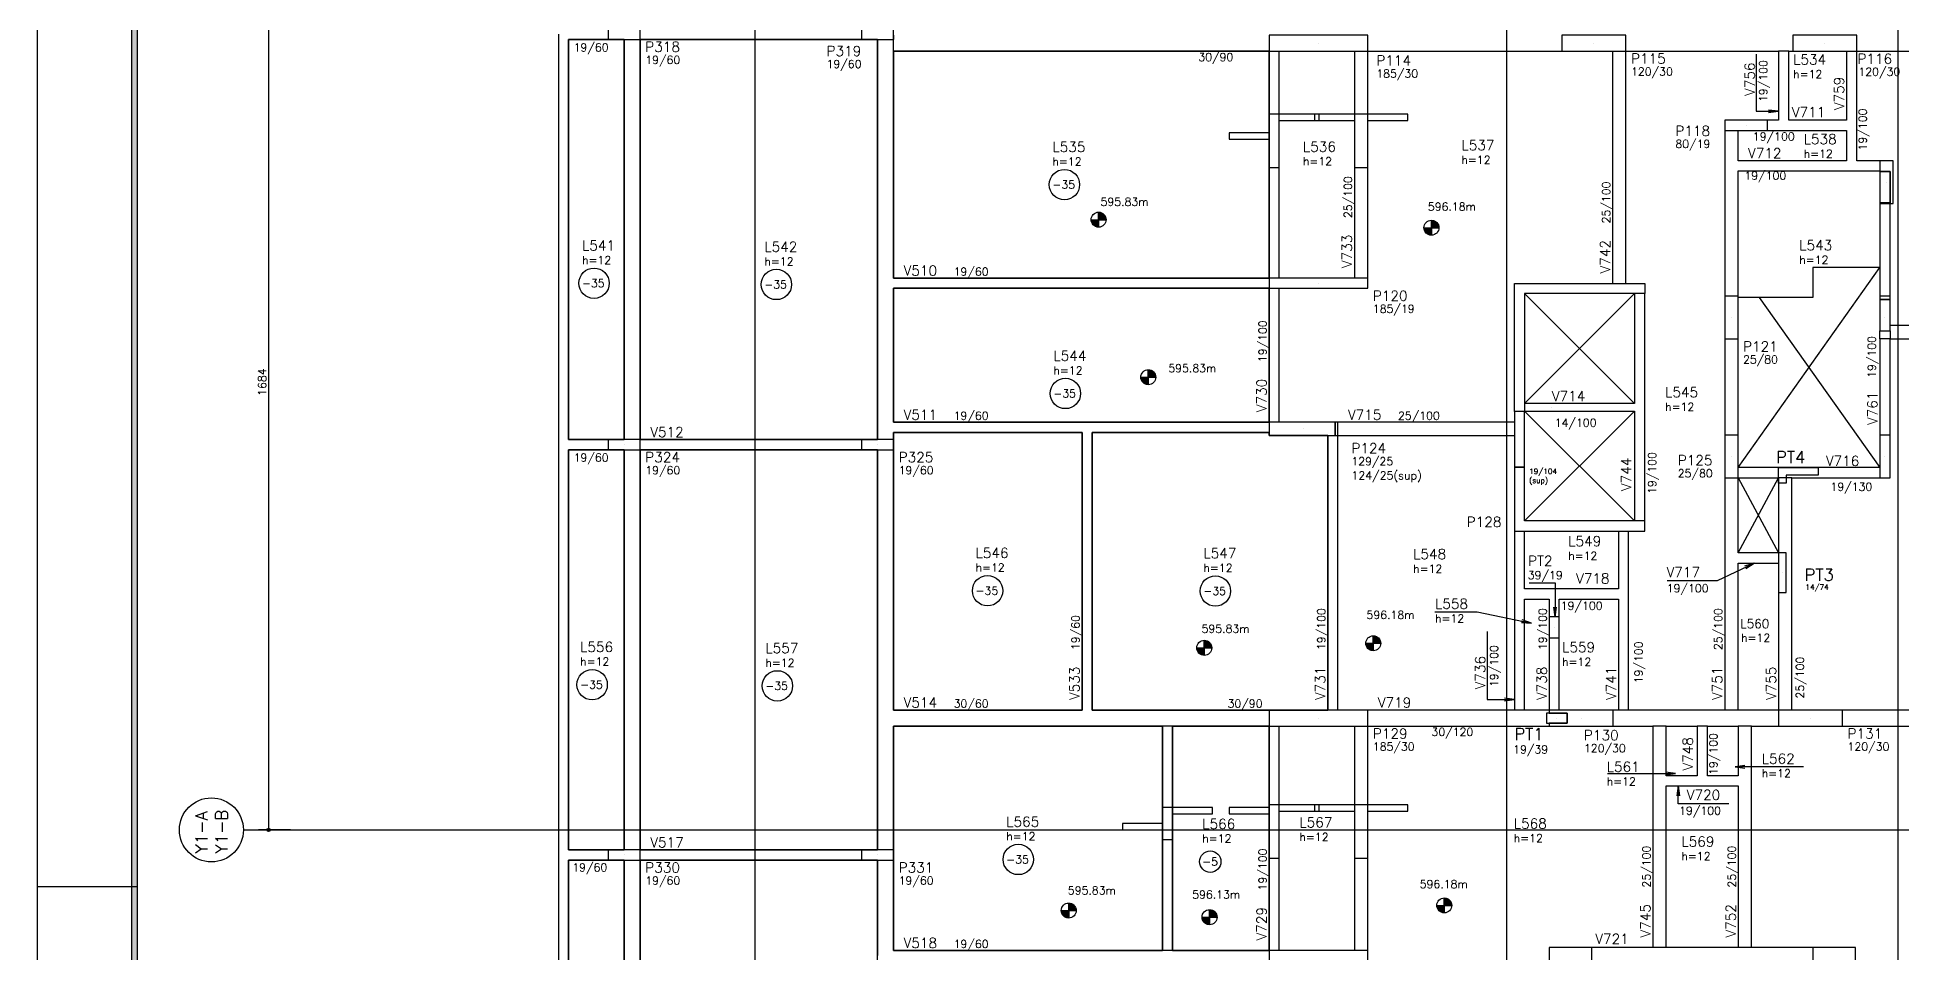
# Model space of a CAD drawing. Extents: x -9640 to 3028, y -691 to 5617.
# Drawn here: x -9640 to -6144, y 1412 to 3128 of the extents above; entities that cross this region are included whole.
import ezdxf

# ---------------------------------------------------------------- set-up
doc = ezdxf.new("R2010")
doc.units = 0
doc.header["$LTSCALE"] = 100
doc.header["$MEASUREMENT"] = 0
doc.layers.get('0').update_dxf_attribs({"color": 245, "linetype": 'CONTINUOUS'})
for name, color, linetype in [('01', 7, 'CONTINUOUS'), ('10', 7, 'CONTINUOUS'), ('104', 5, 'CONTINUOUS'), ('11', 7, 'CONTINUOUS'), ('12', 7, 'CONTINUOUS'), ('13', 7, 'CONTINUOUS'), ('18', 4, 'CONTINUOUS'), ('19', 5, 'CONTINUOUS'), ('2', 5, 'CONTINUOUS'), ('221', 102, 'CONTINUOUS'), ('231', 4, 'CONTINUOUS'), ('237', 7, 'CONTINUOUS'), ('241', 4, 'CONTINUOUS'), ('242', 7, 'CONTINUOUS'), ('3', 1, 'CONTINUOUS'), ('30', 7, 'CONTINUOUS'), ('4', 3, 'CONTINUOUS'), ('8', 7, 'CONTINUOUS'), ('9', 3, 'CONTINUOUS')]:
    doc.layers.add(name, color=color, linetype=linetype)
doc.styles.get("Standard").update_dxf_attribs({"font": 'ROMANS.SHX'})

msp = doc.modelspace()

# ---------------------------------------------------------------- linework, layer by layer
for p, q in [((-7649.822052, 2800.23173), (-7649.822052, 2772.10673)), ((-7649.822052, 2772.10673), (-7649.822052, 2800.23173)), ((-7649.822052, 2799.548465), (-7645.491786, 2799.548465)), ((-7649.822052, 2798.656509), (-7643.355031, 2798.656509)), ((-7649.822052, 2797.764554), (-7641.865762, 2797.764554)), ((-7649.822052, 2796.872586), (-7640.701093, 2796.872586)), ((-7663.884552, 2786.16923), (-7635.759552, 2786.16923)), ((-7649.822106, 2785.277329), (-7663.850153, 2785.277329)), ((-7649.822106, 2784.385374), (-7663.770987, 2784.385374)), ((-7649.822106, 2783.493419), (-7663.627704, 2783.493419)), ((-7649.822106, 2782.601463), (-7663.424499, 2782.601463)), ((-7649.822106, 2781.709562), (-7663.158693, 2781.709562)), ((-7649.822106, 2780.817553), (-7662.826474, 2780.817553)), ((-7649.822106, 2779.925651), (-7662.422533, 2779.925651)), ((-7649.822106, 2779.033696), (-7661.939736, 2779.033696)), ((-7649.822106, 2778.141741), (-7661.368211, 2778.141741)), ((-7649.822106, 2777.249786), (-7660.693903, 2777.249786)), ((-7649.822106, 2776.357884), (-7659.896322, 2776.357884)), ((-7649.822106, 2775.465862), (-7658.943065, 2775.465862)), ((-7649.822106, 2774.57396), (-7657.778396, 2774.57396)), ((-7649.822106, 2773.682005), (-7656.289126, 2773.682005)), ((-7649.822106, 2772.79005), (-7654.152317, 2772.79005)), ((-7649.822052, 2795.980697), (-7639.747836, 2795.980697)), ((-7649.822052, 2795.088742), (-7638.9502, 2795.088742)), ((-7649.822052, 2794.196774), (-7638.275947, 2794.196774)), ((-7649.822052, 2793.304818), (-7637.704422, 2793.304818)), ((-7649.822052, 2792.412863), (-7637.221624, 2792.412863)), ((-7649.822052, 2791.520908), (-7636.817683, 2791.520908)), ((-7649.822052, 2790.628953), (-7636.485465, 2790.628953)), ((-7649.822052, 2789.737051), (-7636.219658, 2789.737051)), ((-7649.822052, 2788.845096), (-7636.016508, 2788.845096)), ((-7649.822052, 2787.953141), (-7635.87317, 2787.953141)), ((-7649.822052, 2787.061186), (-7635.78957, 2787.061186)), ((-7039.949923, 2771.077049), (-7011.824923, 2771.077049)), ((-7025.887476, 2770.185148), (-7039.915523, 2770.185148)), ((-7025.887476, 2769.293193), (-7039.836358, 2769.293193)), ((-7025.887476, 2768.401237), (-7039.693074, 2768.401237)), ((-7025.887476, 2767.509282), (-7039.48987, 2767.509282)), ((-7025.887476, 2766.617381), (-7039.224063, 2766.617381)), ((-7025.887476, 2765.725372), (-7038.891845, 2765.725372)), ((-7025.887476, 2764.83347), (-7038.487904, 2764.83347)), ((-7025.887476, 2763.941515), (-7038.005106, 2763.941515)), ((-7025.887476, 2763.04956), (-7037.433581, 2763.04956)), ((-7025.887476, 2762.157605), (-7036.759274, 2762.157605)), ((-7025.887423, 2785.139549), (-7025.887423, 2757.014549)), ((-7025.887423, 2757.014549), (-7025.887423, 2785.139549)), ((-7025.887423, 2784.456284), (-7021.557157, 2784.456284)), ((-7025.887423, 2783.564328), (-7019.420402, 2783.564328)), ((-7025.887423, 2782.672373), (-7017.931132, 2782.672373)), ((-7025.887423, 2781.780405), (-7016.766463, 2781.780405)), ((-7025.887423, 2780.888516), (-7015.813206, 2780.888516)), ((-7025.887423, 2779.996561), (-7015.015571, 2779.996561)), ((-7025.887423, 2779.104593), (-7014.341317, 2779.104593)), ((-7025.887423, 2778.212637), (-7013.769792, 2778.212637)), ((-7025.887423, 2777.320682), (-7013.286995, 2777.320682)), ((-7025.887423, 2776.428727), (-7012.883054, 2776.428727)), ((-7025.887423, 2775.536772), (-7012.550836, 2775.536772)), ((-7025.887423, 2774.64487), (-7012.285029, 2774.64487)), ((-7025.887423, 2773.752915), (-7012.081878, 2773.752915)), ((-7025.887423, 2772.86096), (-7011.938541, 2772.86096)), ((-7025.887423, 2771.969005), (-7011.85494, 2771.969005)), ((-7025.887476, 2761.265703), (-7035.961692, 2761.265703)), ((-7025.887476, 2760.373681), (-7035.008435, 2760.373681)), ((-7025.887476, 2759.481779), (-7033.843766, 2759.481779)), ((-7025.887476, 2758.589824), (-7032.354497, 2758.589824)), ((-7025.887476, 2757.697869), (-7030.217688, 2757.697869)), ((-7570.738861, 2490.940732), (-7542.613861, 2490.940732)), ((-7556.676414, 2490.048831), (-7570.704461, 2490.048831)), ((-7556.676414, 2489.156876), (-7570.625296, 2489.156876)), ((-7556.676414, 2488.26492), (-7570.482012, 2488.26492)), ((-7556.676414, 2487.372965), (-7570.278808, 2487.372965)), ((-7556.676414, 2486.481064), (-7570.013001, 2486.481064)), ((-7556.676414, 2485.589055), (-7569.680783, 2485.589055)), ((-7556.676414, 2484.697153), (-7569.276842, 2484.697153)), ((-7556.676414, 2483.805198), (-7568.794044, 2483.805198)), ((-7556.676414, 2482.913243), (-7568.222519, 2482.913243)), ((-7556.676414, 2482.021288), (-7567.548212, 2482.021288)), ((-7556.676361, 2505.003232), (-7556.676361, 2476.878232)), ((-7556.676361, 2476.878232), (-7556.676361, 2505.003232)), ((-7556.676361, 2504.319967), (-7552.346095, 2504.319967)), ((-7556.676361, 2503.428011), (-7550.20934, 2503.428011)), ((-7556.676361, 2502.536056), (-7548.72007, 2502.536056)), ((-7556.676361, 2501.644088), (-7547.555402, 2501.644088)), ((-7556.676361, 2500.752199), (-7546.602144, 2500.752199)), ((-7556.676361, 2499.860244), (-7545.804509, 2499.860244)), ((-7556.676361, 2498.968276), (-7545.130255, 2498.968276)), ((-7556.676361, 2498.07632), (-7544.55873, 2498.07632)), ((-7556.676361, 2497.184365), (-7544.075933, 2497.184365)), ((-7556.676361, 2496.29241), (-7543.671992, 2496.29241)), ((-7556.676361, 2495.400455), (-7543.339774, 2495.400455)), ((-7556.676361, 2494.508553), (-7543.073967, 2494.508553)), ((-7556.676361, 2493.616598), (-7542.870816, 2493.616598)), ((-7556.676361, 2492.724643), (-7542.727479, 2492.724643)), ((-7556.676361, 2491.832688), (-7542.643878, 2491.832688)), ((-7556.676414, 2481.129386), (-7566.75063, 2481.129386)), ((-7556.676414, 2480.237364), (-7565.797373, 2480.237364)), ((-7556.676414, 2479.345462), (-7564.632704, 2479.345462)), ((-7556.676414, 2478.453507), (-7563.143435, 2478.453507)), ((-7556.676414, 2477.561552), (-7561.006626, 2477.561552)), ((-7451.736162, 1997.839406), (-7451.736162, 1969.714406)), ((-7451.736162, 1969.714406), (-7451.736162, 1997.839406)), ((-7451.736162, 1997.15614), (-7447.405897, 1997.15614)), ((-7451.736162, 1996.264185), (-7445.269142, 1996.264185)), ((-7451.736162, 1995.37223), (-7443.779872, 1995.37223)), ((-7451.736162, 1994.480261), (-7442.615203, 1994.480261)), ((-7451.736162, 1993.588373), (-7441.661946, 1993.588373)), ((-7451.736162, 1992.696418), (-7440.864311, 1992.696418)), ((-7134.965503, 2006.37977), (-7134.965503, 1978.25477)), ((-7134.965503, 1978.25477), (-7134.965503, 2006.37977)), ((-7134.965503, 2005.696504), (-7130.635238, 2005.696504)), ((-7134.965503, 2004.804549), (-7128.498483, 2004.804549)), ((-7134.965503, 2003.912594), (-7127.009213, 2003.912594)), ((-7134.965503, 2003.020625), (-7125.844544, 2003.020625)), ((-7134.965503, 2002.128737), (-7124.891287, 2002.128737)), ((-7134.965503, 2001.236782), (-7124.093652, 2001.236782)), ((-7134.965503, 2000.344813), (-7123.419398, 2000.344813)), ((-7134.965503, 1999.452858), (-7122.847873, 1999.452858)), ((-7134.965503, 1998.560903), (-7122.365075, 1998.560903)), ((-7134.965503, 1997.668948), (-7121.961135, 1997.668948)), ((-7134.965503, 1996.776993), (-7121.628916, 1996.776993)), ((-7134.965503, 1995.885091), (-7121.363109, 1995.885091)), ((-7134.965503, 1994.993136), (-7121.159959, 1994.993136)), ((-7134.965503, 1994.101181), (-7121.016622, 1994.101181)), ((-7134.965503, 1993.209225), (-7120.933021, 1993.209225)), ((-7465.798662, 1983.776906), (-7437.673662, 1983.776906)), ((-7451.736216, 1982.885005), (-7465.764263, 1982.885005)), ((-7451.736216, 1981.99305), (-7465.685098, 1981.99305)), ((-7451.736216, 1981.101094), (-7465.541814, 1981.101094)), ((-7451.736216, 1980.209139), (-7465.33861, 1980.209139)), ((-7451.736216, 1979.317238), (-7465.072803, 1979.317238)), ((-7451.736216, 1978.425229), (-7464.740584, 1978.425229)), ((-7451.736216, 1977.533327), (-7464.336644, 1977.533327)), ((-7451.736216, 1976.641372), (-7463.853846, 1976.641372)), ((-7451.736216, 1975.749417), (-7463.282321, 1975.749417)), ((-7451.736216, 1974.857462), (-7462.608014, 1974.857462)), ((-7451.736216, 1973.96556), (-7461.810432, 1973.96556)), ((-7451.736216, 1973.073538), (-7460.857175, 1973.073538)), ((-7451.736216, 1972.181636), (-7459.692506, 1972.181636)), ((-7451.736216, 1971.289681), (-7458.203236, 1971.289681)), ((-7451.736216, 1970.397726), (-7456.066428, 1970.397726)), ((-7451.736162, 1991.80445), (-7440.190057, 1991.80445)), ((-7451.736162, 1990.912494), (-7439.618532, 1990.912494)), ((-7451.736162, 1990.020539), (-7439.135734, 1990.020539)), ((-7451.736162, 1989.128584), (-7438.731794, 1989.128584)), ((-7451.736162, 1988.236629), (-7438.399575, 1988.236629)), ((-7451.736162, 1987.344727), (-7438.133768, 1987.344727)), ((-7451.736162, 1986.452772), (-7437.930618, 1986.452772)), ((-7451.736162, 1985.560817), (-7437.787281, 1985.560817)), ((-7451.736162, 1984.668862), (-7437.70368, 1984.668862)), ((-7149.028003, 1992.31727), (-7120.903003, 1992.31727)), ((-7134.965557, 1991.425369), (-7148.993604, 1991.425369)), ((-7134.965557, 1990.533413), (-7148.914438, 1990.533413)), ((-7134.965557, 1989.641458), (-7148.771155, 1989.641458)), ((-7134.965557, 1988.749503), (-7148.567951, 1988.749503)), ((-7134.965557, 1987.857601), (-7148.302144, 1987.857601)), ((-7134.965557, 1986.965593), (-7147.969925, 1986.965593)), ((-7134.965557, 1986.073691), (-7147.565985, 1986.073691)), ((-7134.965557, 1985.181736), (-7147.083187, 1985.181736)), ((-7134.965557, 1984.289781), (-7146.511662, 1984.289781)), ((-7134.965557, 1983.397825), (-7145.837355, 1983.397825)), ((-7134.965557, 1982.505924), (-7145.039773, 1982.505924)), ((-7134.965557, 1981.613902), (-7144.086516, 1981.613902)), ((-7134.965557, 1980.722), (-7142.921847, 1980.722)), ((-7134.965557, 1979.830045), (-7141.432577, 1979.830045)), ((-7134.965557, 1978.93809), (-7139.295769, 1978.93809)), ((-9639.575601, 1536.613072), (-9452.075601, 1536.613072)), ((-7705.920111, 1505.541274), (-7705.920111, 1477.416274)), ((-7705.920111, 1477.416274), (-7705.920111, 1505.541274)), ((-7705.920111, 1504.858008), (-7701.589845, 1504.858008)), ((-7705.920111, 1503.966053), (-7699.45309, 1503.966053)), ((-7705.920111, 1503.074098), (-7697.963821, 1503.074098)), ((-7001.852973, 1515.135697), (-7001.852973, 1487.010697)), ((-7001.852973, 1487.010697), (-7001.852973, 1515.135697)), ((-7001.852973, 1514.452431), (-6997.522708, 1514.452431)), ((-7001.852973, 1513.560476), (-6995.385953, 1513.560476)), ((-7001.852973, 1512.668521), (-6993.896683, 1512.668521)), ((-7001.852973, 1511.776552), (-6992.732014, 1511.776552)), ((-7001.852973, 1510.884664), (-6991.778757, 1510.884664)), ((-7001.852973, 1509.992709), (-6990.981122, 1509.992709)), ((-7001.852973, 1509.10074), (-6990.306868, 1509.10074)), ((-7001.852973, 1508.208785), (-6989.735343, 1508.208785)), ((-7001.852973, 1507.31683), (-6989.252545, 1507.31683)), ((-7001.852973, 1506.424875), (-6988.848605, 1506.424875)), ((-7001.852973, 1505.53292), (-6988.516386, 1505.53292)), ((-7001.852973, 1504.641018), (-6988.250579, 1504.641018)), ((-7001.852973, 1503.749063), (-6988.047429, 1503.749063)), ((-7719.982611, 1491.478774), (-7691.857611, 1491.478774)), ((-7705.920165, 1490.586873), (-7719.948212, 1490.586873)), ((-7705.920165, 1489.694917), (-7719.869046, 1489.694917)), ((-7705.920165, 1488.802962), (-7719.725763, 1488.802962)), ((-7705.920165, 1487.911007), (-7719.522558, 1487.911007)), ((-7705.920165, 1487.019105), (-7719.256752, 1487.019105)), ((-7705.920165, 1486.127097), (-7718.924533, 1486.127097)), ((-7705.920165, 1485.235195), (-7718.520592, 1485.235195)), ((-7705.920165, 1484.34324), (-7718.037795, 1484.34324)), ((-7705.920165, 1483.451285), (-7717.46627, 1483.451285)), ((-7705.920165, 1482.55933), (-7716.791962, 1482.55933)), ((-7705.920165, 1481.667428), (-7715.994381, 1481.667428)), ((-7705.920165, 1480.775406), (-7715.041124, 1480.775406)), ((-7705.920165, 1479.883504), (-7713.876455, 1479.883504)), ((-7705.920165, 1478.991549), (-7712.387185, 1478.991549)), ((-7705.920165, 1478.099594), (-7710.250376, 1478.099594)), ((-7705.920111, 1502.182129), (-7696.799152, 1502.182129)), ((-7705.920111, 1501.290241), (-7695.845895, 1501.290241)), ((-7705.920111, 1500.398286), (-7695.04826, 1500.398286)), ((-7705.920111, 1499.506317), (-7694.374006, 1499.506317)), ((-7705.920111, 1498.614362), (-7693.802481, 1498.614362)), ((-7705.920111, 1497.722407), (-7693.319683, 1497.722407)), ((-7705.920111, 1496.830452), (-7692.915742, 1496.830452)), ((-7705.920111, 1495.938497), (-7692.583524, 1495.938497)), ((-7705.920111, 1495.046595), (-7692.317717, 1495.046595)), ((-7705.920111, 1494.15464), (-7692.114567, 1494.15464)), ((-7705.920111, 1493.262685), (-7691.971229, 1493.262685)), ((-7705.920111, 1492.370729), (-7691.887629, 1492.370729)), ((-7455.952442, 1478.938274), (-7427.827442, 1478.938274)), ((-7441.889996, 1478.046372), (-7455.918043, 1478.046372)), ((-7441.889996, 1477.154417), (-7455.838877, 1477.154417)), ((-7441.889996, 1476.262462), (-7455.695594, 1476.262462)), ((-7441.889996, 1475.370507), (-7455.492389, 1475.370507)), ((-7441.889996, 1474.478605), (-7455.226582, 1474.478605)), ((-7441.889996, 1473.586596), (-7454.894364, 1473.586596)), ((-7441.889996, 1472.694695), (-7454.490423, 1472.694695)), ((-7441.889996, 1471.802739), (-7454.007626, 1471.802739)), ((-7441.889996, 1470.910784), (-7453.436101, 1470.910784)), ((-7441.889996, 1470.018829), (-7452.761793, 1470.018829)), ((-7441.889996, 1469.126927), (-7451.964212, 1469.126927)), ((-7441.889996, 1468.234905), (-7451.010955, 1468.234905)), ((-7441.889942, 1493.000774), (-7441.889942, 1464.875774)), ((-7441.889942, 1464.875774), (-7441.889942, 1493.000774)), ((-7441.889942, 1492.317508), (-7437.559676, 1492.317508)), ((-7441.889942, 1491.425553), (-7435.422921, 1491.425553)), ((-7441.889942, 1490.533597), (-7433.933652, 1490.533597)), ((-7441.889942, 1489.641629), (-7432.768983, 1489.641629)), ((-7441.889942, 1488.749741), (-7431.815726, 1488.749741)), ((-7441.889942, 1487.857785), (-7431.01809, 1487.857785)), ((-7441.889942, 1486.965817), (-7430.343837, 1486.965817)), ((-7441.889942, 1486.073862), (-7429.772312, 1486.073862)), ((-7441.889942, 1485.181906), (-7429.289514, 1485.181906)), ((-7441.889942, 1484.289951), (-7428.885573, 1484.289951)), ((-7441.889942, 1483.397996), (-7428.553355, 1483.397996)), ((-7441.889942, 1482.506094), (-7428.287548, 1482.506094)), ((-7441.889942, 1481.614139), (-7428.084398, 1481.614139)), ((-7441.889942, 1480.722184), (-7427.94106, 1480.722184)), ((-7441.889942, 1479.830229), (-7427.85746, 1479.830229)), ((-7015.915473, 1501.073197), (-6987.790473, 1501.073197)), ((-7001.853027, 1500.181296), (-7015.881074, 1500.181296)), ((-7001.853027, 1499.289341), (-7015.801909, 1499.289341)), ((-7001.853027, 1498.397385), (-7015.658625, 1498.397385)), ((-7001.853027, 1497.50543), (-7015.455421, 1497.50543)), ((-7001.853027, 1496.613529), (-7015.189614, 1496.613529)), ((-7001.853027, 1495.72152), (-7014.857396, 1495.72152)), ((-7001.853027, 1494.829618), (-7014.453455, 1494.829618)), ((-7001.853027, 1493.937663), (-7013.970657, 1493.937663)), ((-7001.853027, 1493.045708), (-7013.399132, 1493.045708)), ((-7001.853027, 1492.153753), (-7012.724825, 1492.153753)), ((-7001.853027, 1491.261851), (-7011.927243, 1491.261851)), ((-7001.853027, 1490.369829), (-7010.973986, 1490.369829)), ((-7001.853027, 1489.477927), (-7009.809317, 1489.477927)), ((-7001.853027, 1488.585972), (-7008.320047, 1488.585972)), ((-7001.853027, 1487.694017), (-7006.183239, 1487.694017)), ((-7001.852973, 1502.857108), (-6987.904092, 1502.857108)), ((-7001.852973, 1501.965153), (-6987.820491, 1501.965153)), ((-7441.889996, 1467.343004), (-7449.846286, 1467.343004)), ((-7441.889996, 1466.451048), (-7448.357016, 1466.451048)), ((-7441.889996, 1465.559093), (-7446.220207, 1465.559093))]:
    msp.add_line(p, q)
for points in [[(-9639.575601, -690.886928), (3027.924399, -690.886928), (3027.924399, 5616.613072), (-9639.575601, 5616.613072), (-9639.575601, -690.886928)], [(2952.924399, -615.886928), (2952.924399, -626.386928), (-9462.575601, -626.386928), (-9462.575601, 5552.113072), (2952.924399, 5552.113072), (2952.924399, 5541.613072), (-9452.075601, 5541.613072), (-9452.075601, -615.886928), (2952.924399, -615.886928)], [(-9452.075601, -615.886928), (2952.924399, -615.886928), (2952.924399, 5541.613072), (-9452.075601, 5541.613072), (-9452.075601, -615.886928)]]:
    msp.add_lwpolyline(points)
for centre in [(-7649.822052, 2786.16923), (-7025.887423, 2771.077049), (-7556.676361, 2490.940732), (-7451.736162, 1983.776906), (-7134.965503, 1992.31727), (-7705.920111, 1491.478774), (-7001.852973, 1501.073197), (-7441.889942, 1478.938274)]:
    msp.add_circle(centre, 14.0625)
for points in [[(-9452.075601, 5541.613072), (-9462.575601, -626.386928), (-9462.575601, 5552.113072)], [(-9452.075601, 5541.613072), (-9452.075601, -615.886928), (-9462.575601, -626.386928)]]:
    msp.add_solid(points)
at = {"layer": '01'}
for points in [[(-8662.626, 3133.596), (-8662.626, 2364.596)], [(-8643.626, 3124.096), (-8569.126, 3124.096)], [(-8643.626, 2374.096), (-8643.626, 3124.096)], [(-8539.126, 3124.096), (-8539.126, 2374.096)], [(-8509.126, 2374.096), (-8509.126, 3124.096)], [(-8509.126, 3124.096), (-8094.126, 3124.096)], [(-8064.126, 3124.096), (-8064.126, 3117.096)], [(-8064.126, 3117.096), (-8064.126, 2667.096)], [(-8034.126, 3132.096), (-8034.126, 3124.096)], [(-8034.126, 3102.096), (-8034.126, 3124.096)], [(-8034.126, 2676.596), (-8034.126, 3102.096)], [(-8034.126, 3102.096), (-7520.626007, 3102.096)], [(-7520.626007, 3102.096), (-7330.126007, 3102.096)], [(-7330.126007, 3102.096), (-7330.126007, 2676.596)], [(-7311.126007, 2676.596), (-7311.126007, 3102.096)], [(-7170.126024, 3102.096), (-7170.126024, 2676.596)], [(-7145.126024, 3102.096), (-6781.126, 3102.096)], [(-7145.126024, 2676.596), (-7145.126024, 3102.096)], [(-6686.126, 3102.096), (-6686.126, 2666.596)], [(-6661.126, 3102.096), (-6598.126, 3102.096)], [(-6661.126, 2666.596), (-6661.126, 3102.096)], [(-6598.126, 3102.096), (-6518.126, 3102.096)], [(-6518.126, 3102.096), (-6438.126, 3102.096)], [(-6438.126, 3102.096), (-6375.126, 3102.096)], [(-6375.126, 3102.096), (-6375.126, 2972.596)], [(-6356.126, 3102.096), (-6375.126, 3102.096)], [(-6356.126, 3102.096), (-6348.626, 3102.096)], [(-6356.126, 2972.596), (-6356.126, 3102.096)], [(-6247.626, 3102.096), (-6247.626, 2972.596)], [(-6228.626, 3102.096), (-5891.125964, 3102.096)], [(-6228.626, 2963.096), (-6228.626, 3102.096)], [(-6375.126, 2972.596), (-6396.126, 2972.596)], [(-6247.626, 2972.596), (-6356.126, 2972.596)], [(-6476.126, 2953.596), (-6476.126, 2887.096)], [(-6451.126, 2896.596), (-6451.126, 2953.596)], [(-6396.126, 2953.596), (-6365.626, 2953.596)], [(-6365.626, 2953.596), (-6247.626, 2953.596)], [(-6247.626, 2953.596), (-6247.626, 2896.596)], [(-6228.626, 2896.596), (-6228.626, 2963.096)], [(-6476.126, 2887.096), (-6476.126, 2642.596)], [(-6247.626, 2896.596), (-6451.126, 2896.596)], [(-6451.126, 2877.596), (-6238.126, 2877.596)], [(-6451.126, 2642.596), (-6451.126, 2877.596)], [(-6238.126, 2877.596), (-6185.126, 2877.596)], [(-6185.126, 2896.596), (-6228.626, 2896.596)], [(-6185.126, 2816.596), (-6185.126, 2642.596)], [(-6166.126, 2642.596), (-6166.126, 2816.596)], [(-8064.126, 2667.096), (-8064.126, 2397.096)], [(-7330.126007, 2676.596), (-8034.126, 2676.596)], [(-8034.126, 2406.596), (-8034.126, 2657.596)], [(-8034.126, 2657.596), (-7330.126007, 2657.596)], [(-7330.126007, 2657.596), (-7330.126007, 2406.596)], [(-7311.126007, 2406.596), (-7311.126007, 2657.596)], [(-6645.126, 2647.596), (-6645.126, 2441.596)], [(-6626.126, 2434.596), (-6626.126, 2647.596)], [(-5835.126, 2587.596), (-6166.126, 2587.596)], [(-6476.126, 2562.596), (-6476.126, 2382.596)], [(-6451.126, 2382.596), (-6451.126, 2562.596)], [(-6185.126, 2562.596), (-6185.126, 2382.596)], [(-6166.126, 2562.596), (-5835.126, 2562.596)], [(-6166.126, 2382.596), (-6166.126, 2562.596)], [(-6645.126, 2441.596), (-6851.126, 2441.596)], [(-6851.126, 2427.596), (-6645.126, 2427.596)], [(-6645.126, 2427.596), (-6645.126, 2221.596)], [(-6626.126, 2221.596), (-6626.126, 2434.596)], [(-8064.126, 2397.096), (-8064.126, 2374.096)], [(-7671.376232, 2406.596), (-8034.126, 2406.596)], [(-8034.126, 2374.096), (-8034.126, 2387.596)], [(-8034.126, 2387.596), (-7680.876232, 2387.596)], [(-7680.876232, 2387.596), (-7680.876232, 1867.096)], [(-7330.126007, 2406.596), (-7671.376232, 2406.596)], [(-7661.876232, 2387.596), (-7330.126007, 2387.596)], [(-7661.876232, 1867.096), (-7661.876232, 2387.596)], [(-7220.126, 2381.596), (-7220.126, 1867.096)], [(-6870.126, 2406.596), (-7201.126007, 2406.596)], [(-7201.126, 2381.596), (-6870.126, 2381.596)], [(-7201.126, 1867.096), (-7201.126, 2381.596)], [(-8662.626, 2364.596), (-8662.626, 1595.596)], [(-8569.126, 2374.096), (-8643.626, 2374.096)], [(-8643.626, 2355.096), (-8569.126, 2355.096)], [(-8643.626, 1605.096), (-8643.626, 2355.096)], [(-8539.126, 2355.096), (-8539.126, 1605.096)], [(-8094.126, 2374.096), (-8509.126, 2374.096)], [(-8509.126, 1605.096), (-8509.126, 2355.096)], [(-8509.126, 2355.096), (-8094.126, 2355.096)], [(-8064.126, 2355.096), (-8064.126, 1852.096)], [(-8034.126, 1867.096), (-8034.126, 2355.096)], [(-6362.626, 2321.596), (-6451.126, 2321.596)], [(-6185.126, 2321.596), (-6362.626, 2321.596)], [(-6476.126, 2302.596), (-6476.126, 2152.095992)], [(-6451.126, 2161.595992), (-6451.126, 2302.596)], [(-6451.126, 2302.596), (-6375.126, 2302.596)], [(-6375.126, 2302.596), (-6375.126, 2161.595992)], [(-6350.126, 2302.596), (-6375.126, 2302.596)], [(-6350.126, 2302.596), (-6185.126, 2302.596)], [(-6350.126, 2152.095992), (-6350.126, 2302.596)], [(-6870.126, 2202.596), (-6870.126, 2084.596)], [(-6851.126, 2094.096), (-6851.126, 2202.596)], [(-6675.126, 2202.596), (-6675.126, 2094.096)], [(-6656.126, 2084.596), (-6656.126, 2202.596)], [(-6476.126, 2152.095992), (-6476.126, 1867.096)], [(-6375.126, 2161.595992), (-6451.126, 2161.595992)], [(-6451.126, 1867.096), (-6451.126, 2142.595992)], [(-6451.126, 2142.595992), (-6375.126, 2142.595992)], [(-6375.126, 2142.595992), (-6375.126, 1867.096)], [(-6350.126, 1867.096), (-6350.126, 2152.095992)], [(-6870.126, 2084.596), (-6870.126, 1867.096)], [(-6795.626, 2094.096), (-6851.126, 2094.096)], [(-6851.126, 1867.096), (-6851.126, 2075.096)], [(-6851.126, 2075.096), (-6805.126, 2075.096)], [(-6805.126, 2075.096), (-6805.126, 1867.096)], [(-6675.126, 2094.096), (-6795.626, 2094.096)], [(-6786.126, 2075.096), (-6675.126, 2075.096)], [(-6786.126, 1867.096), (-6786.126, 2075.096)], [(-6675.126, 2075.096), (-6675.126, 1867.096)], [(-6656.126, 1867.096), (-6656.126, 2084.596)], [(-7680.876232, 1867.096), (-8034.126, 1867.096)], [(-7520.626, 1867.096), (-7661.876232, 1867.096)], [(-7330.126007, 1867.096), (-7520.626, 1867.096)], [(-6870.126, 1867.096), (-7145.126043, 1867.096)], [(-6851.126, 1867.096), (-6870.126, 1867.096)], [(-6805.126, 1867.096), (-6851.126, 1867.096)], [(-6675.126, 1867.096), (-6685.126, 1867.096)], [(-6656.126, 1867.096), (-6675.126, 1867.096)], [(-6598.126464, 1867.096), (-6656.126, 1867.096)], [(-6518.126, 1867.096), (-6598.126464, 1867.096)], [(-6476.126, 1867.096), (-6518.126, 1867.096)], [(-6451.126, 1867.096), (-6476.126, 1867.096)], [(-6438.126464, 1867.096), (-6451.126, 1867.096)], [(-6375.126, 1867.096), (-6438.126464, 1867.096)], [(-5891.126, 1867.096), (-6255.126, 1867.096)], [(-8064.126, 1852.096), (-8064.126, 1605.096)], [(-8034.126, 1605.096), (-8034.126, 1837.096)], [(-8034.126, 1837.096), (-7671.376232, 1837.096)], [(-7671.376232, 1837.096), (-7530.126, 1837.096)], [(-7530.126, 1837.096), (-7530.126, 1416.596)], [(-7511.126, 1837.096), (-7530.126, 1837.096)], [(-7511.126, 1416.596), (-7511.126, 1837.096)], [(-7511.126, 1837.096), (-7330.126007, 1837.096)], [(-7330.126, 1837.096), (-7330.126, 1416.596)], [(-7311.126, 1416.596), (-7311.126, 1837.096)], [(-7170.126, 1837.096), (-7170.126, 1416.596)], [(-7145.126, 1837.096), (-6860.626, 1837.096)], [(-7145.126, 1416.596), (-7145.126, 1837.096)], [(-6860.626, 1837.096), (-6805.126, 1837.096)], [(-6685.126, 1837.096), (-6665.626, 1837.096)], [(-6665.626, 1837.096), (-6610.626464, 1837.096)], [(-6610.626464, 1837.096), (-6610.626464, 1734.596)], [(-6585.626464, 1837.096), (-6610.626464, 1837.096)], [(-6585.626464, 1837.096), (-6527.626, 1837.096)], [(-6585.626464, 1744.096), (-6585.626464, 1837.096)], [(-6527.626, 1837.096), (-6527.626, 1744.096)], [(-6508.626, 1837.096), (-6527.626, 1837.096)], [(-6508.626, 1837.096), (-6463.626, 1837.096)], [(-6508.626, 1744.096), (-6508.626, 1837.096)], [(-6463.626, 1837.096), (-6450.626464, 1837.096)], [(-6450.626464, 1837.096), (-6450.626464, 1744.096)], [(-6425.626464, 1837.096), (-6450.626464, 1837.096)], [(-6425.626464, 1837.096), (-6375.126, 1837.096)], [(-6425.626464, 1734.596), (-6425.626464, 1837.096)], [(-6255.126, 1837.096), (-5891.126, 1837.096)], [(-6610.626464, 1734.596), (-6610.626464, 1422.096)], [(-6527.626, 1744.096), (-6585.626464, 1744.096)], [(-6585.626464, 1422.096), (-6585.626464, 1725.096)], [(-6585.626464, 1725.096), (-6518.126, 1725.096)], [(-6518.126, 1725.096), (-6450.626464, 1725.096)], [(-6450.626464, 1744.096), (-6508.626, 1744.096)], [(-6450.626464, 1725.096), (-6450.626464, 1422.096)], [(-6425.626464, 1422.096), (-6425.626464, 1734.596)], [(-8662.626, 1595.596), (-8662.626, 826.596)], [(-8569.126, 1605.096), (-8643.626, 1605.096)], [(-8643.626, 1586.096), (-8569.126, 1586.096)], [(-8643.626, 836.096), (-8643.626, 1586.096)], [(-8539.126, 1586.096), (-8539.126, 836.096)], [(-8094.126, 1605.096), (-8509.126, 1605.096)], [(-8509.126, 836.096), (-8509.126, 1586.096)], [(-8509.126, 1586.096), (-8094.126, 1586.096)], [(-8064.126, 1586.096), (-8064.126, 1407.096)], [(-8034.126, 1416.596), (-8034.126, 1586.096)], [(-7530.126, 1416.596), (-8034.126, 1416.596)], [(-7511.126, 1416.596), (-7530.126, 1416.596)], [(-7330.126, 1416.596), (-7511.126, 1416.596)], [(-6610.626464, 1422.096), (-6725.126, 1422.096)], [(-6585.626464, 1422.096), (-6610.626464, 1422.096)], [(-6518.126, 1422.096), (-6585.626464, 1422.096)], [(-6450.626464, 1422.096), (-6518.126, 1422.096)], [(-6425.626464, 1422.096), (-6450.626464, 1422.096)], [(-6311.126, 1422.096), (-6425.626464, 1422.096)]]:
    msp.add_lwpolyline(points, dxfattribs=at)
at = {"layer": '104'}
for points in [[(-8539.126, 2374.096), (-8539.126, 3124.096), (-8569.126, 3124.096), (-8643.626, 3124.096), (-8643.626, 2374.096), (-8569.126, 2374.096), (-8539.126, 2374.096)], [(-8509.126, 3124.096), (-8509.126, 2374.096), (-8094.126, 2374.096), (-8064.126, 2374.096), (-8064.126, 2397.096), (-8064.126, 2667.096), (-8064.126, 3117.096), (-8064.126, 3124.096), (-8094.126, 3124.096), (-8509.126, 3124.096)], [(-8034.126, 3102.096), (-8034.126, 2676.596), (-7330.126007, 2676.596), (-7330.126007, 3102.096), (-7520.626007, 3102.096), (-8034.126, 3102.096)], [(-8034.126, 2657.596), (-8034.126, 2406.596), (-7671.376232, 2406.596), (-7330.126007, 2406.596), (-7330.126007, 2657.596), (-8034.126, 2657.596)], [(-8034.126, 2355.096), (-8034.126, 1867.096), (-7680.876232, 1867.096), (-7680.876232, 2387.596), (-8034.126, 2387.596), (-8034.126, 2374.096), (-8034.126, 2355.096)], [(-7330.126007, 2387.596), (-7661.876232, 2387.596), (-7661.876232, 1867.096), (-7520.626, 1867.096), (-7330.126007, 1867.096), (-7220.126, 1867.096), (-7220.126, 2381.596), (-7330.126007, 2381.596), (-7330.126007, 2387.596)], [(-8539.126, 1605.096), (-8539.126, 2355.096), (-8569.126, 2355.096), (-8643.626, 2355.096), (-8643.626, 1605.096), (-8569.126, 1605.096), (-8539.126, 1605.096)], [(-8509.126, 2355.096), (-8509.126, 1605.096), (-8094.126, 1605.096), (-8064.126, 1605.096), (-8064.126, 1852.096), (-8064.126, 2355.096), (-8094.126, 2355.096), (-8509.126, 2355.096)], [(-8034.126, 1586.096), (-8034.126, 1416.596), (-7530.126, 1416.596), (-7530.126, 1837.096), (-7671.376232, 1837.096), (-8034.126, 1837.096), (-8034.126, 1605.096), (-8034.126, 1586.096)], [(-8539.126, 836.096), (-8539.126, 1586.096), (-8569.126, 1586.096), (-8643.626, 1586.096), (-8643.626, 836.096), (-8569.126, 836.096), (-8539.126, 836.096)], [(-8509.126, 1586.096), (-8509.126, 836.096), (-8094.126, 836.096), (-8064.126, 836.096), (-8064.126, 1072.096), (-8064.126, 1407.096), (-8064.126, 1586.096), (-8094.126, 1586.096), (-8509.126, 1586.096)]]:
    msp.add_lwpolyline(points, dxfattribs=at)
at = {"layer": '13'}
for centre, radius in [((-7713.936292, 2851.7918), 28.460499), ((-8595.848772, 2667.014867), 28.460499), ((-8254.010117, 2664.743098), 28.460499), ((-7712.120853, 2460.464795), 28.460499), ((-7858.030269, 2090.800686), 28.460499), ((-7430.906176, 2090.277379), 28.460499), ((-8599.364545, 1914.710332), 28.460499), ((-8252.139606, 1912.527011), 28.460499), ((-7800.462218, 1587.186868), 28.460499), ((-7440.526109, 1583.081481), 20.124612)]:
    msp.add_circle(centre, radius, dxfattribs=at)
at = {"layer": '18'}
for p, q in [((-8294.123303, 5249.096126), (-8294.123303, -203.896211)), ((-6885.123768, 5249.096126), (-6885.123768, -203.896211)), ((-6151.123768, -203.896211), (-6151.123768, 5249.096126)), ((-7330.126007, 2983.892279), (-7330.126007, 2948.892279)), ((-7236.126007, 2983.892279), (-7330.126007, 2983.892279)), ((-7311.126007, 2883.892279), (-7311.126007, 2971.892279)), ((-7311.126007, 2971.892279), (-7236.126007, 2971.892279)), ((-7170.126024, 2983.892279), (-7245.126024, 2983.892279)), ((-7245.126024, 2971.892279), (-7170.126024, 2971.892279)), ((-7070.126024, 2983.892279), (-7170.126024, 2983.892279)), ((-7170.126024, 2971.892279), (-7170.126024, 2883.892279)), ((-7145.126024, 2883.892279), (-7145.126024, 2971.892279)), ((-7145.126024, 2971.892279), (-7070.126024, 2971.892279)), ((-7330.126007, 2948.892279), (-7405.126007, 2948.892279)), ((-7405.126007, 2936.892279), (-7330.126007, 2936.892279)), ((-7330.126007, 2936.892279), (-7330.126007, 2883.892279)), ((-7330.126007, 2883.892279), (-7311.126007, 2883.892279)), ((-7170.126024, 2883.892279), (-7145.126024, 2883.892279)), ((-7530.126, 1684.465629), (-7530.126, 1654.465629)), ((-7436.126, 1684.465629), (-7530.126, 1684.465629)), ((-7330.126, 1684.465629), (-7405.126, 1684.465629)), ((-7330.126, 1689.465629), (-7330.126, 1684.465629)), ((-7236.126, 1689.465629), (-7330.126, 1689.465629)), ((-7170.126, 1689.465629), (-7245.126, 1689.465629)), ((-7070.126, 1689.465629), (-7170.126, 1689.465629)), ((-7530.126, 1654.465629), (-7605.126, 1654.465629)), ((-7511.126, 1624.465629), (-7511.126, 1672.465629)), ((-7511.126, 1672.465629), (-7436.126, 1672.465629)), ((-7405.126, 1672.465629), (-7330.126, 1672.465629)), ((-7330.126, 1672.465629), (-7330.126, 1589.465629)), ((-7311.126, 1589.465629), (-7311.126, 1677.465629)), ((-7311.126, 1677.465629), (-7236.126, 1677.465629)), ((-7245.126, 1677.465629), (-7170.126, 1677.465629)), ((-7170.126, 1677.465629), (-7170.126, 1589.465629)), ((-7145.126, 1589.465629), (-7145.126, 1677.465629)), ((-7145.126, 1677.465629), (-7070.126, 1677.465629)), ((-9253.123768, 1642.596), (-164.156192, 1642.596)), ((-7605.126, 1642.465629), (-7530.126, 1642.465629)), ((-7530.126, 1642.465629), (-7530.126, 1624.465629)), ((-7530.126, 1624.465629), (-7511.126, 1624.465629)), ((-7330.126, 1589.465629), (-7311.126, 1589.465629)), ((-7170.126, 1589.465629), (-7145.126, 1589.465629))]:
    msp.add_line(p, q, dxfattribs=at)
msp.add_circle((-9313.123768, 1642.596), 60, dxfattribs=at)
at = {"layer": '19'}
for p, q in [((-6851.126, 2441.596), (-6645.126, 2647.596)), ((-6851.126, 2647.596), (-6645.126, 2441.596)), ((-6851.126, 2221.596), (-6645.126, 2427.596)), ((-6851.126, 2427.596), (-6645.126, 2221.596)), ((-6451.126, 2161.595992), (-6375.126, 2302.596)), ((-6451.126, 2302.596), (-6375.126, 2161.595992))]:
    msp.add_line(p, q, dxfattribs=at)
at = {"layer": '2'}
for points in [[(-6375.126464, 2292.595874), (-6375.126464, 2321.595874), (-6301.126464, 2321.595874), (-6301.126464, 2307.595874), (-6361.126464, 2307.595874), (-6361.126464, 2292.595874), (-6375.126464, 2292.595874)], [(-6361.126464, 2087.595874), (-6361.126464, 2161.595874), (-6375.126464, 2161.595874), (-6375.126464, 2087.595874), (-6361.126464, 2087.595874)], [(-6786.126443, 2002.595874), (-6786.126443, 2041.595874), (-6805.126443, 2041.595874), (-6805.126443, 2002.595874), (-6786.126443, 2002.595874)], [(-6771.126464, 1842.595874), (-6771.126464, 1861.595874), (-6810.126464, 1861.595874), (-6810.126464, 1842.595874), (-6771.126464, 1842.595874)]]:
    msp.add_lwpolyline(points, dxfattribs=at)
at = {"layer": '221', "color": 11, "linetype": 'Continuous'}
for p, q in [((-9206.018038, 3326.596), (-9206.018038, 1642.596)), ((-9164.89457, 1642.596), (-9224.768038, 1642.596)), ((-9146.14457, 1642.596), (-9146.14457, 1642.596))]:
    msp.add_line(p, q, dxfattribs=at)
for points in [[(-6417.243485, 3096.445502), (-6417.243485, 2989.249078), (-6375.126, 2989.249078), (-6393.715591, 2986.801712), (-6375.126, 2989.249078), (-6393.715591, 2991.696444)], [(-6583.97389, 2110.001663), (-6489.805525, 2110.001663), (-6420.901844, 2142.427139), (-6436.679947, 2132.297283), (-6420.901844, 2142.427139), (-6438.76412, 2136.726123)], [(-6842.502674, 2105.73968), (-6794.003533, 2105.73968), (-6794.003533, 2041.595874), (-6796.450899, 2060.185465), (-6794.003533, 2041.595874), (-6791.556167, 2060.185465)], [(-7019.667194, 2051.417894), (-6940.427961, 2051.417894), (-6838.220833, 2029.981194), (-6856.916935, 2031.401857), (-6838.220833, 2029.981194), (-6855.912186, 2036.192356)], [(-6921.311168, 2014.597295), (-6921.311168, 1886.757998), (-6870.126, 1886.757998), (-6888.715591, 1884.310632), (-6870.126, 1886.757998), (-6888.715591, 1889.205364)], [(-6696.049859, 1748.22523), (-6568.013735, 1748.22523), (-6586.603326, 1745.777864), (-6568.013735, 1748.22523), (-6586.603326, 1750.672596)], [(-6328.605333, 1761.011455), (-6456.641456, 1761.011455), (-6438.051865, 1763.458821), (-6456.641456, 1761.011455), (-6438.051865, 1758.564089)], [(-6468.416546, 1691.471865), (-6563.546189, 1691.471865), (-6563.546189, 1725.096), (-6561.098823, 1706.506409), (-6563.546189, 1725.096), (-6565.993555, 1706.506409)]]:
    msp.add_lwpolyline(points, dxfattribs=at)
for radius in [3, 1.5]:
    msp.add_circle((-9206.018038, 1642.596), radius, dxfattribs=at)
at = {"layer": '231'}
msp.add_lwpolyline([(-7330.126, 1416.596), (-7330.126, 1837.096), (-7511.126, 1837.096), (-7511.126, 1416.596), (-7330.126, 1416.596)], dxfattribs=at)
at = {"layer": '237'}
for p, q in [((-6185.126, 2696.604857), (-6311.010976, 2696.604857)), ((-6311.010976, 2696.604857), (-6311.010976, 2640.604857)), ((-6311.010976, 2640.604857), (-6451.126, 2640.604857))]:
    msp.add_line(p, q, dxfattribs=at)
at = {"layer": '241'}
for p, q in [((-6451.126, 2321.596), (-6185.126, 2696.604857)), ((-6411.404272, 2640.604857), (-6185.126, 2321.596))]:
    msp.add_line(p, q, dxfattribs=at)
at = {"layer": '242'}
for p, q in [((-7237.626025, 3117.096), (-7237.626025, 3117.096)), ((-6721.126, 3117.096), (-6721.126, 3117.096)), ((-6288.626, 3117.096), (-6288.626, 3117.096)), ((-6436.126, 2963.096), (-6436.126, 2963.096)), ((-6172.626, 2856.596), (-6172.626, 2856.596)), ((-7237.626025, 2667.096), (-7237.626025, 2667.096)), ((-6463.626, 2602.596), (-6463.626, 2602.596)), ((-6175.626, 2602.596), (-6175.626, 2602.596)), ((-6800.560354, 2434.596), (-6800.560354, 2434.596)), ((-7265.626007, 2394.096), (-7265.626007, 2394.096)), ((-8539.126, 2364.596), (-8539.126, 2364.596)), ((-8064.126, 2364.596), (-8064.126, 2364.596)), ((-6463.626, 2342.596), (-6463.626, 2342.596)), ((-6175.626, 2342.596), (-6175.626, 2342.596)), ((-7237.626025, 1852.096), (-7237.626025, 1852.096)), ((-6745.126, 1852.096), (-6745.126, 1852.096)), ((-6315.126, 1852.096), (-6315.126, 1852.096)), ((-8539.126, 1595.596), (-8539.126, 1595.596)), ((-8064.126, 1595.596), (-8064.126, 1595.596))]:
    msp.add_line(p, q, dxfattribs=at)
at = {"layer": '3'}
for p, q in [((-6368.126464, 2124.595874), (-6368.126464, 2124.595874)), ((-6795.626443, 2022.095874), (-6795.626443, 2022.095874)), ((-6790.626464, 1852.095874), (-6790.626464, 1852.095874))]:
    msp.add_line(p, q, dxfattribs=at)
for points in [[(-6166.126464, 2817.595874), (-6166.126464, 2876.595874), (-6185.126464, 2876.595874), (-6185.126464, 2817.595874), (-6166.126464, 2817.595874)], [(-6166.126464, 2577.595874), (-6166.126464, 2636.595874), (-6185.126464, 2636.595874), (-6185.126464, 2577.595874), (-6166.126464, 2577.595874)], [(-6851.126464, 2322.595874), (-6851.126464, 2426.595874), (-6870.126464, 2426.595874), (-6870.126464, 2322.595874), (-6851.126464, 2322.595874)], [(-7206.126464, 2381.595874), (-7206.126464, 2406.595874), (-7330.126464, 2406.595874), (-7330.126464, 2381.595874), (-7206.126464, 2381.595874)]]:
    msp.add_lwpolyline(points, dxfattribs=at)
at = {"layer": '30'}
for points in [[(-7330.126007, 2983.892279), (-7330.126007, 2948.892279), (-7405.126007, 2948.892279), (-7405.126007, 2936.892279), (-7330.126007, 2936.892279), (-7330.126007, 2883.892279), (-7311.126007, 2883.892279), (-7311.126007, 2971.892279), (-7236.126007, 2971.892279), (-7236.126007, 2983.892279), (-7330.126007, 2983.892279)], [(-7170.126024, 2883.892279), (-7145.126024, 2883.892279), (-7145.126024, 2971.892279), (-7070.126024, 2971.892279), (-7070.126024, 2983.892279), (-7170.126024, 2983.892279), (-7245.126024, 2983.892279), (-7245.126024, 2971.892279), (-7170.126024, 2971.892279), (-7170.126024, 2883.892279)], [(-7530.126, 1684.465629), (-7530.126, 1654.465629), (-7605.126, 1654.465629), (-7605.126, 1642.465629), (-7530.126, 1642.465629), (-7530.126, 1624.465629), (-7511.126, 1624.465629), (-7511.126, 1672.465629), (-7436.126, 1672.465629), (-7436.126, 1684.465629), (-7530.126, 1684.465629)], [(-7330.126, 1689.465629), (-7330.126, 1684.465629), (-7405.126, 1684.465629), (-7405.126, 1672.465629), (-7330.126, 1672.465629), (-7330.126, 1589.465629), (-7311.126, 1589.465629), (-7311.126, 1677.465629), (-7236.126, 1677.465629), (-7236.126, 1689.465629), (-7330.126, 1689.465629)], [(-7170.126, 1589.465629), (-7145.126, 1589.465629), (-7145.126, 1677.465629), (-7070.126, 1677.465629), (-7070.126, 1689.465629), (-7170.126, 1689.465629), (-7245.126, 1689.465629), (-7245.126, 1677.465629), (-7170.126, 1677.465629), (-7170.126, 1589.465629)]]:
    msp.add_lwpolyline(points, dxfattribs=at)
at = {"layer": '4'}
for points in [[(-8509.126, 3124.096), (-8509.126, 3143.096), (-8569.126, 3143.096), (-8569.126, 3124.096), (-8509.126, 3124.096)], [(-8034.126, 3124.096), (-8034.126, 3143.096), (-8094.126, 3143.096), (-8094.126, 3124.096), (-8034.126, 3124.096)], [(-7330.126007, 3102.096), (-7145.126043, 3102.096), (-7145.126043, 3132.096), (-7330.126007, 3132.096), (-7330.126007, 3102.096)], [(-6781.126, 3102.096), (-6661.126, 3102.096), (-6661.126, 3132.096), (-6781.126, 3132.096), (-6781.126, 3102.096)], [(-6348.626, 3102.096), (-6228.626, 3102.096), (-6228.626, 3132.096), (-6348.626, 3132.096), (-6348.626, 3102.096)], [(-6476.126, 2953.596), (-6396.126, 2953.596), (-6396.126, 2972.596), (-6476.126, 2972.596), (-6476.126, 2953.596)], [(-6185.126, 2896.596), (-6185.126, 2876.595874), (-6166.126464, 2876.595874), (-6166.126464, 2817.595874), (-6185.126464, 2817.595874), (-6185.126464, 2816.596), (-6160.126, 2816.596), (-6160.126, 2896.596), (-6185.126, 2896.596)], [(-7330.126007, 2657.596), (-7145.126043, 2657.596), (-7145.126043, 2676.596), (-7330.126007, 2676.596), (-7330.126007, 2657.596)], [(-6851.126464, 2426.595874), (-6870.126464, 2426.595874), (-6870.126, 2666.596), (-6626.126, 2666.596), (-6626.126, 2647.596), (-6851.126, 2647.596), (-6851.126464, 2426.595874)], [(-6476.126, 2562.596), (-6451.126, 2562.596), (-6451.126, 2642.596), (-6476.126, 2642.596), (-6476.126, 2562.596)], [(-6166.126, 2642.596), (-6185.126, 2642.596), (-6185.126, 2636.595874), (-6166.126464, 2636.595874), (-6166.126, 2642.596)], [(-6166.126, 2577.595874), (-6166.126, 2562.596), (-6185.126, 2562.596), (-6185.126, 2577.595874), (-6166.126, 2577.595874)], [(-7201.126007, 2406.596), (-7206.126464, 2406.596), (-7206.126464, 2381.595874), (-7201.126007, 2381.595874), (-7201.126007, 2406.596)], [(-6476.126, 2302.596), (-6451.126, 2302.596), (-6451.126, 2382.596), (-6476.126, 2382.596), (-6476.126, 2302.596)], [(-6185.126, 2302.596), (-6166.126, 2302.596), (-6166.126, 2382.596), (-6185.126, 2382.596), (-6185.126, 2302.596)], [(-8509.126, 2355.096), (-8509.126, 2374.096), (-8569.126, 2374.096), (-8569.126, 2355.096), (-8509.126, 2355.096)], [(-8034.126, 2355.096), (-8034.126, 2374.096), (-8094.126, 2374.096), (-8094.126, 2355.096), (-8034.126, 2355.096)], [(-6851.126, 2322.595874), (-6870.126464, 2322.595874), (-6870.126, 2202.596), (-6626.126, 2202.596), (-6626.126, 2221.596), (-6851.126, 2221.596), (-6851.126, 2322.595874), (-6851.126, 2322.595874)], [(-7330.126007, 1837.096), (-7145.126043, 1837.096), (-7145.126043, 1867.096), (-7330.126007, 1867.096), (-7330.126007, 1837.096)], [(-6805.126, 1867.096), (-6805.126, 1861.595874), (-6771.126464, 1861.595874), (-6771.126464, 1842.595874), (-6805.126, 1842.595874), (-6805.126, 1837.096), (-6685.126, 1837.096), (-6685.126, 1867.096), (-6805.126, 1867.096)], [(-6375.126, 1837.096), (-6255.126, 1837.096), (-6255.126, 1867.096), (-6375.126, 1867.096), (-6375.126, 1837.096)], [(-8509.126, 1586.096), (-8509.126, 1605.096), (-8569.126, 1605.096), (-8569.126, 1586.096), (-8509.126, 1586.096)], [(-8034.126, 1586.096), (-8034.126, 1605.096), (-8094.126, 1605.096), (-8094.126, 1586.096), (-8034.126, 1586.096)], [(-7330.126, 1397.596), (-7145.126036, 1397.596), (-7145.126036, 1416.596), (-7330.126, 1416.596), (-7330.126, 1397.596)], [(-6805.126, 1387.096), (-6725.126, 1387.096), (-6725.126, 1422.096), (-6805.126, 1422.096), (-6805.126, 1387.096)], [(-6311.126, 1387.096), (-6231.126, 1387.096), (-6231.126, 1422.096), (-6311.126, 1422.096), (-6311.126, 1387.096)]]:
    msp.add_lwpolyline(points, dxfattribs=at)

# ---------------------------------------------------------------- texts
for s, p in [('595.83m', (-7646.237128, 2812.066958)), ('596.18m', (-7032.581375, 2803.075143)), ('595.83m', (-7519.176362, 2500.315732)), ('596.18m', (-7147.66614, 2038.058084)), ('595.83m', (-7456.85176, 2012.09217)), ('596.18m', (-7047.836236, 1533.493055)), ('595.83m', (-7707.552891, 1521.724589)), ('596.13m', (-7474.394136, 1513.966983))]:
    msp.add_text(s, height=15).set_placement(p)
at = {"layer": '10', "linetype": 'Continuous'}
for s, height, p in [('L534', 18.75, (-6347.694887, 3076.87544)), ('L538', 18.75, (-6328.090564, 2927.74638)), ('L535', 18.75, (-7736.436292, 2913.1418)), ('L536', 18.75, (-7266.841607, 2913.553347)), ('L537', 18.75, (-6969.621162, 2916.324248)), ('L541', 18.75, (-8618.348772, 2728.364867)), ('L542', 18.75, (-8276.510117, 2726.093098)), ('L543', 18.75, (-6336.284828, 2728.784265)), ('L544', 18.75, (-7734.620853, 2521.814795)), ('L545', 18.75, (-6587.758609, 2453.464285)), ('L546', 18.75, (-7880.530269, 2152.150686)), ('L547', 18.75, (-7453.406176, 2151.627379)), ('L548', 18.75, (-7060.170605, 2150.1247)), ('L549', 18.75, (-6769.455074, 2174.317529)), ('L558', 18.75, (-7019.17894, 2056.99699)), ('L560', 16.5, (-6446.852548, 2020.753234)), ('L556', 18.75, (-8621.864545, 1976.060332)), ('L557', 18.75, (-8274.639606, 1973.877011)), ('L559', 18.75, (-6780.908678, 1975.441525)), ('L562', 18.75, (-6406.676898, 1766.600134)), ('L561', 18.75, (-6697.34412, 1751.460363)), ('L565', 18.75, (-7822.962218, 1648.536868)), ('L566', 18.75, (-7455.526109, 1644.431481)), ('L567', 18.75, (-7273.512588, 1647.32533)), ('L568', 18.75, (-6871.517887, 1645.004281)), ('L569', 18.75, (-6557.22652, 1611.361458))]:
    msp.add_text(s, height=height, dxfattribs=at).set_placement(p)
at = {"layer": '11', "linetype": 'Continuous'}
for s, rotation, p in [('19/60', 360, (-8634.03225, 3101.494098)), ('30/90', 360, (-7462.876007, 3083.346)), ('19/100', 90, (-6396.262006, 3006.661465)), ('19/100', 90, (-6209.876, 2915.890924)), ('25/100', 90, (-7174.813524, 2789.096)), ('25/100', 90, (-6690.8135, 2779.096)), ('19/60', 360, (-7921.626, 2681.2835)), ('19/100', 90, (-7334.813507, 2519.096)), ('19/100', 90, (-6192.83903, 2489.662919)), ('19/60', 360, (-7921.626, 2411.2835)), ('25/100', 360, (-7088.626007, 2411.2835)), ('14/100', 360, (-6794.794478, 2398.063391)), ('19/100', 90, (-6604.772739, 2272.098717)), ('19/100', 360, (-6783.436375, 2055.082766)), ('19/60', 90, (-7685.563732, 1979.596)), ('19/100', 90, (-7224.8135, 1979.596)), ('19/100', 90, (-6809.8135, 1979.596)), ('25/100', 90, (-6480.8135, 1979.596)), ('19/100', 90, (-6630.12629, 1917.276448)), ('19/100', 90, (-6901.053224, 1910.314256)), ('25/100', 90, (-6327.473498, 1888.811572)), ('30/90', 360, (-7408.126, 1871.7835)), ('19/100', 90, (-6489.876, 1745.596)), ('19/100', 360, (-6561.576553, 1671.046321)), ('25/100', 90, (-6615.313964, 1534.596)), ('25/100', 90, (-6455.313964, 1534.596)), ('19/60', 360, (-8636.600185, 1564.778065)), ('19/100', 90, (-7334.8135, 1529.096))]:
    msp.add_text(s, height=15, rotation=rotation, dxfattribs=at).set_placement(p)
for s, p in [('19/100', (-6423.262243, 2934.51928)), ('19/100', (-6439.127364, 2861.293429)), ('19/60', (-8634.03225, 2332.922087)), ('19/130', (-6277.787698, 2278.052378)), ('19/100', (-6584.741642, 2088.011827)), ('30/60', (-7921.626, 1871.7835)), ('30/120', (-7025.844539, 1818.764468)), ('19/60', (-7921.626, 1421.2835))]:
    msp.add_text(s, height=15, dxfattribs=at).set_placement(p)
at = {"layer": '12', "linetype": 'Continuous'}
for s, height, p in [('19/60', 15, (-8499.751, 3078.1585)), ('19/60', 15, (-8159.866359, 3070.363294)), ('185/30', 15, (-7129.224394, 3052.545364)), ('120/30', 15, (-6651.751, 3056.1585)), ('120/30', 15, (-6225.362733, 3055.932741)), ('80/19', 15, (-6568.571744, 2920.580431)), ('185/19', 15, (-7135.751043, 2611.6585)), ('25/80', 15, (-6441.751, 2516.6585)), ('129/25', 15, (-7175.963852, 2325.856725)), ('19/60', 15, (-8499.751, 2309.1585)), ('19/60', 15, (-8024.751, 2309.1585)), ('124/25(sup)', 15, (-7175.653269, 2299.428993)), ('19/104', 9.975, (-6842.673035, 2309.56178)), ('25/80', 15, (-6564.127786, 2303.336076)), ('39/19', 15, (-6845.299884, 2112.479101)), ('14/74', 9.975, (-6324.623684, 2092.623664)), ('185/30', 15, (-7135.751043, 1791.1585)), ('19/39', 15, (-6872.706309, 1785.917103)), ('120/30', 15, (-6740.000486, 1788.191936)), ('120/30', 15, (-6245.751, 1791.1585)), ('19/60', 15, (-8499.751, 1540.1585)), ('19/60', 15, (-8024.751, 1540.1585))]:
    msp.add_text(s, height=height, dxfattribs=at).set_placement(p)
at = {"layer": '12'}
msp.add_text('(sup)', height=9.975, dxfattribs=at).set_placement((-6842.673035, 2292.60428))
at = {"layer": '13', "linetype": 'Continuous'}
for s, p in [('h=12', (-6347.694887, 3051.37544)), ('h=12', (-7736.436292, 2887.6418)), ('h=12', (-7266.841607, 2888.053347)), ('h=12', (-6969.621162, 2890.824248)), ('h=12', (-6328.090564, 2902.24638)), ('-35', (-7736.436292, 2844.2918)), ('h=12', (-8618.348772, 2702.864867)), ('h=12', (-8276.510117, 2700.593098)), ('h=12', (-6336.284828, 2703.284265)), ('-35', (-8618.348772, 2659.514867)), ('-35', (-8276.510117, 2657.243098)), ('h=12', (-7734.620853, 2496.314795)), ('-35', (-7734.620853, 2452.964795)), ('h=12', (-6587.758609, 2427.964285)), ('h=12', (-7880.530269, 2126.650686)), ('h=12', (-7453.406176, 2126.127379)), ('h=12', (-7060.170605, 2124.6247)), ('h=12', (-6769.455074, 2148.817529)), ('-35', (-7880.530269, 2083.300686)), ('-35', (-7453.406176, 2082.777379)), ('h=12', (-7019.17894, 2031.49699)), ('h=12', (-6445.426423, 1995.253234)), ('h=12', (-8621.864545, 1950.560332)), ('h=12', (-8274.639606, 1948.377011)), ('h=12', (-6780.908678, 1949.941525)), ('-35', (-8621.864545, 1907.210332)), ('-35', (-8274.639606, 1905.027011)), ('h=12', (-6406.676898, 1741.100134)), ('h=12', (-6697.34412, 1725.960363)), ('h=12', (-7822.962218, 1623.036868)), ('h=12', (-7455.526109, 1618.931481)), ('h=12', (-7273.512588, 1621.82533)), ('h=12', (-6871.517887, 1619.504281)), ('-35', (-7822.962218, 1579.686868)), ('-5', (-7455.526109, 1575.581481)), ('h=12', (-6557.22652, 1585.861458))]:
    msp.add_text(s, height=15, dxfattribs=at).set_placement(p)
at = {"layer": '18'}
for s, p in [('Y1-A', (-9320.341856, 1598.668453)), ('Y1-B', (-9282.68846, 1598.355871))]:
    msp.add_text(s, height=22.5, rotation=90, dxfattribs=at).set_placement(p)
at = {"layer": '221', "color": 11, "linetype": 'Continuous'}
msp.add_text('1684', height=15, rotation=90, dxfattribs=at).set_placement((-9210.518038, 2456.096))
at = {"layer": '8', "linetype": 'Continuous'}
for s, rotation, p in [('V756', 90, (-6419.891855, 3018.010243)), ('V759', 90, (-6252.3135, 2991.346)), ('V711', 360, (-6350.147765, 2978.471571)), ('V733', 90, (-7174.813524, 2695.346)), ('V742', 90, (-6690.8135, 2685.346)), ('V510', 360, (-8015.376, 2681.2835)), ('V730', 90, (-7334.813507, 2425.346)), ('V714', 360, (-6800.05263, 2446.2835)), ('V761', 90, (-6189.8135, 2401.346)), ('V511', 360, (-8015.376, 2411.2835)), ('V715', 360, (-7182.376007, 2411.2835)), ('V512', 360, (-8490.376, 2378.7835)), ('V716', 360, (-6286.293354, 2324.679407)), ('V744', 90, (-6651.403174, 2277.438391)), ('V718', 360, (-6754.712417, 2104.324396)), ('V736', 90, (-6925.096739, 1905.936694)), ('V533', 90, (-7685.563732, 1885.846)), ('V731', 90, (-7224.8135, 1885.846)), ('V738', 90, (-6809.8135, 1885.846)), ('V741', 90, (-6679.8135, 1885.846)), ('V751', 90, (-6480.8135, 1885.846)), ('V755', 90, (-6379.8135, 1885.846)), ('V748', 90, (-6535.981978, 1753.674804)), ('V720', 360, (-6547.132576, 1698.82548)), ('V517', 360, (-8490.376, 1609.7835)), ('V729', 90, (-7334.8135, 1435.346)), ('V745', 90, (-6615.313964, 1440.846)), ('V752', 90, (-6455.313964, 1440.846)), ('V721', 360, (-6718.680687, 1428.923446))]:
    msp.add_text(s, height=18.75, rotation=rotation, dxfattribs=at).set_placement(p)
for s, p in [('V712', (-6432.376, 2901.2835)), ('V717', (-6584.976368, 2116.183203)), ('V514', (-8015.376, 1871.7835)), ('V719', (-7126.376043, 1871.7835)), ('V518', (-8015.376, 1421.2835))]:
    msp.add_text(s, height=18.75, dxfattribs=at).set_placement(p)
at = {"layer": '9', "linetype": 'Continuous'}
for s, height, p in [('P318', 18.75, (-8499.751, 3100.6585)), ('P319', 18.75, (-8159.866359, 3092.863294)), ('P114', 18.75, (-7129.224394, 3075.045364)), ('P115', 18.75, (-6651.751, 3078.6585)), ('P116', 18.75, (-6227.301795, 3078.301126)), ('P118', 18.75, (-6568.571744, 2943.080431)), ('P120', 18.75, (-7135.751043, 2634.1585)), ('P121', 18.75, (-6441.751, 2539.1585)), ('P324', 18.75, (-8499.751, 2331.6585)), ('P325', 18.75, (-8024.751, 2331.6585)), ('P124', 18.75, (-7175.963852, 2348.356725)), ('P125', 18.75, (-6564.127786, 2325.836076)), ('PT4', 22.5, (-6379.867089, 2329.831018)), ('P128', 18.75, (-6959.839338, 2210.433451)), ('PT2', 18.75, (-6844.737603, 2137.347318)), ('PT3', 22.5, (-6326.432756, 2109.534189)), ('P129', 18.75, (-7135.751043, 1813.6585)), ('PT1', 22.5, (-6870.520416, 1810.983454)), ('P130', 18.75, (-6740.000486, 1810.691936)), ('P131', 18.75, (-6245.751, 1813.6585)), ('P330', 18.75, (-8499.751, 1562.6585)), ('P331', 18.75, (-8024.751, 1562.6585))]:
    msp.add_text(s, height=height, dxfattribs=at).set_placement(p)

doc.saveas('drawing.dxf')
